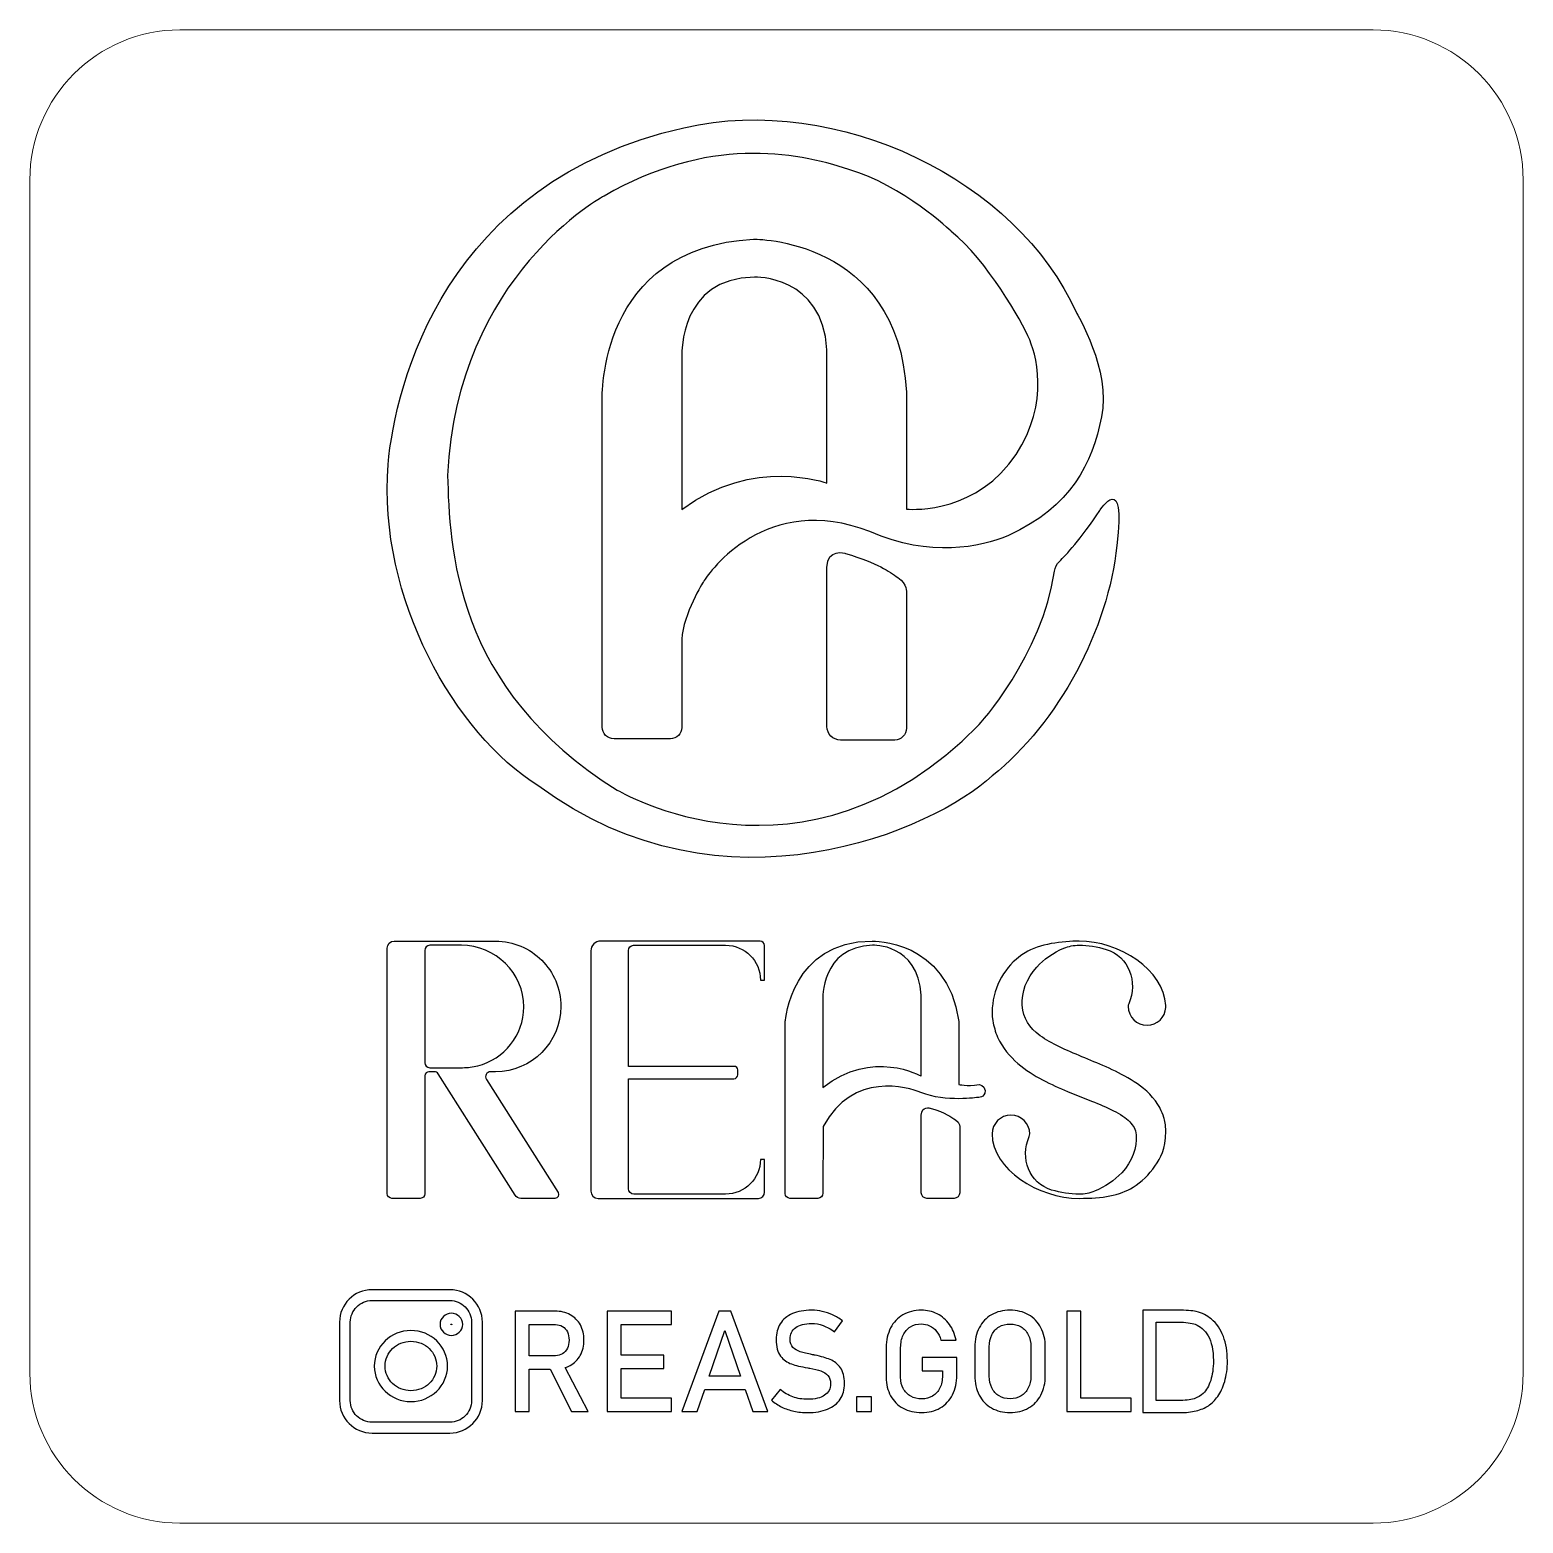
# Model space of a CAD drawing. Header units: millimetres. Extents: x -257 to 309, y -131 to 82.
# Drawn here: x -257.11 to -207.31, y -28.37 to 21.43 of the extents above; entities that cross this region are included whole.
import ezdxf

# ---------------------------------------------------------------- set-up
doc = ezdxf.new("R2010")
doc.units = ezdxf.units.MM
doc.header["$MEASUREMENT"] = 0
doc.layers.add('Layer 1', color=7, linetype='Continuous')

msp = doc.modelspace()

# ---------------------------------------------------------------- linework, layer by layer
at = {"layer": 'Layer 1', "color": 250, "lineweight": 18}
msp.add_open_spline([(-252.1066, 21.4252), (-252.1066, 21.4252), (-212.3166, 21.4252), (-212.3166, 21.4252), (-209.56, 21.4252), (-207.3116, 19.1768), (-207.3116, 16.4202), (-207.3116, 16.4202), (-207.3116, -23.3698), (-207.3116, -23.3698), (-207.3116, -26.1264), (-209.56, -28.3748), (-212.3166, -28.3748), (-212.3166, -28.3748), (-252.1066, -28.3748), (-252.1066, -28.3748), (-254.8632, -28.3748), (-257.1116, -26.1264), (-257.1116, -23.3698), (-257.1116, -23.3698), (-257.1116, 16.4202), (-257.1116, 16.4202), (-257.1116, 19.1768), (-254.8632, 21.4252), (-252.1066, 21.4252)], degree=3, knots=[0, 0, 0, 0, 0.125, 0.125, 0.125, 0.25, 0.25, 0.25, 0.375, 0.375, 0.375, 0.5, 0.5, 0.5, 0.625, 0.625, 0.625, 0.75, 0.75, 0.75, 0.875, 0.875, 0.875, 1, 1, 1, 1], dxfattribs=at)
at = {"layer": 'Layer 1', "color": 250}
for points, knots in [([(-221.4314, 5.4014), (-222.0814, 4.4207), (-222.5549, 3.9109), (-222.7774, 3.6958), (-222.8676, 3.6084), (-222.9265, 3.4942), (-222.9439, 3.3697), (-223.3369, 0.5734), (-225.475, -1.7675), (-225.475, -1.7675), (-231.2952, -7.6859), (-237.5241, -3.9256), (-237.5241, -3.9256), (-243.0009, -0.5414), (-243.1153, 4.2324), (-243.1807, 6.5649), (-242.8794, 13.2616), (-237.96, 15.8837), (-237.96, 15.8837), (-234.4888, 17.8806), (-231.6167, 17.3714), (-229.7993, 16.7719), (-228.0091, 16.2488), (-226.3824, 14.7038), (-226.3824, 14.7038), (-225.1917, 13.7365), (-224.0363, 11.7284), (-223.7666, 11.0826), (-223.4968, 10.4368), (-223.0882, 8.6629), (-224.4614, 6.9463), (-225.8347, 5.2297), (-227.8783, 5.4422), (-227.8783, 5.4422), (-227.8783, 5.4422), (-227.8783, 9.3442), (-227.8783, 9.3442), (-228.1617, 14.4995), (-232.9791, 14.445), (-232.9791, 14.445), (-238.1944, 14.1725), (-238.0254, 9.0955), (-238.0254, 9.0955), (-238.0254, 9.0955), (-238.0254, -1.8249), (-238.0254, -1.8249), (-238.0254, -2.043), (-237.8486, -2.2199), (-237.6303, -2.2199), (-237.6303, -2.2199), (-235.7515, -2.2199), (-235.7515, -2.2199), (-235.5432, -2.2199), (-235.3742, -2.0509), (-235.3742, -1.8425), (-235.3742, -1.8425), (-235.3742, 1.1016), (-235.3742, 1.1016), (-235.3252, 1.9436), (-234.6467, 3.0227), (-234.6467, 3.0227), (-234.4424, 3.3578), (-232.5459, 6.0226), (-229.1044, 4.6984), (-227.0608, 3.7992), (-225.426, 4.1834), (-224.4778, 4.5594), (-222.3524, 5.5403), (-221.6985, 6.9627), (-221.3715, 8.5158), (-221.0445, 10.069), (-222.2108, 11.9927), (-222.2108, 11.9927), (-224.1726, 16.396), (-230.1578, 19.3387), (-235.3006, 18.1616), (-243.2788, 16.3632), (-244.9246, 9.6166), (-245.1644, 6.9355), (-245.5131, 2.4449), (-242.9191, -2.0455), (-240.1726, -3.7785), (-233.9382, -8.3889), (-226.9301, -5.2336), (-225.0173, -3.4515), (-222.8102, -1.7022), (-221.1274, 1.4749), (-220.8647, 4.2324), (-220.5295, 6.7828), (-221.4314, 5.4014), (-221.4314, 5.4014)], [0, 0, 0, 0, 0.0333333, 0.0333333, 0.0333333, 0.0666667, 0.0666667, 0.0666667, 0.1, 0.1, 0.1, 0.1333333, 0.1333333, 0.1333333, 0.1666667, 0.1666667, 0.1666667, 0.2, 0.2, 0.2, 0.2333333, 0.2333333, 0.2333333, 0.2666667, 0.2666667, 0.2666667, 0.3, 0.3, 0.3, 0.3333333, 0.3333333, 0.3333333, 0.3666667, 0.3666667, 0.3666667, 0.4, 0.4, 0.4, 0.4333333, 0.4333333, 0.4333333, 0.4666667, 0.4666667, 0.4666667, 0.5, 0.5, 0.5, 0.5333333, 0.5333333, 0.5333333, 0.5666667, 0.5666667, 0.5666667, 0.6, 0.6, 0.6, 0.6333333, 0.6333333, 0.6333333, 0.6666667, 0.6666667, 0.6666667, 0.7, 0.7, 0.7, 0.7333333, 0.7333333, 0.7333333, 0.7666667, 0.7666667, 0.7666667, 0.8, 0.8, 0.8, 0.8333333, 0.8333333, 0.8333333, 0.8666667, 0.8666667, 0.8666667, 0.9, 0.9, 0.9, 0.9333333, 0.9333333, 0.9333333, 0.9666667, 0.9666667, 0.9666667, 1, 1, 1, 1]), ([(-230.528, 6.3087), (-230.528, 6.3087), (-232.9791, 7.2161), (-235.366, 5.4313), (-235.366, 5.4313), (-235.366, 10.6002), (-235.366, 10.6002), (-235.366, 10.6002), (-235.4559, 13.1425), (-232.9489, 13.1807), (-232.9489, 13.1807), (-230.6685, 13.2351), (-230.528, 10.7598), (-230.528, 10.7598), (-230.528, 6.3087), (-230.528, 6.3087)], [0, 0, 0, 0, 0.2, 0.2, 0.2, 0.4, 0.4, 0.4, 0.6, 0.6, 0.6, 0.8, 0.8, 0.8, 1, 1, 1, 1]), ([(-230.528, 3.4912), (-230.528, 3.4912), (-230.528, -1.8078), (-230.528, -1.8078), (-230.528, -2.0565), (-230.3264, -2.258), (-230.0778, -2.258), (-230.0778, -2.258), (-228.2707, -2.258), (-228.2707, -2.258), (-228.0539, -2.258), (-227.8783, -2.0824), (-227.8783, -1.8657), (-227.8783, -1.8657), (-227.8783, 2.652), (-227.8783, 2.652), (-227.8783, 2.652), (-227.8456, 2.9518), (-228.1617, 3.1588), (-228.4777, 3.366), (-228.7938, 3.6307), (-229.911, 3.9653), (-229.911, 3.9653), (-230.528, 4.1562), (-230.528, 3.4912)], [0, 0, 0, 0, 0.125, 0.125, 0.125, 0.25, 0.25, 0.25, 0.375, 0.375, 0.375, 0.5, 0.5, 0.5, 0.625, 0.625, 0.625, 0.75, 0.75, 0.75, 0.875, 0.875, 0.875, 1, 1, 1, 1]), ([(-241.8865, -13.5789), (-241.9572, -13.4675), (-241.8771, -13.3219), (-241.7451, -13.3219), (-241.7451, -13.3219), (-241.5817, -13.3219), (-241.5817, -13.3219), (-240.3786, -13.3219), (-239.4033, -12.3466), (-239.4033, -11.1424), (-239.4033, -10.5408), (-239.6479, -9.9969), (-240.0412, -9.6019), (-240.4363, -9.2079), (-240.9802, -8.964), (-241.5817, -8.964), (-241.5817, -8.964), (-244.9587, -8.964), (-244.9587, -8.964), (-245.0899, -8.964), (-245.1961, -9.0703), (-245.1961, -9.2014), (-245.1961, -9.2014), (-245.1961, -17.387), (-245.1961, -17.387), (-245.1961, -17.4732), (-245.1263, -17.5431), (-245.04, -17.5431), (-245.04, -17.5431), (-244.0902, -17.5431), (-244.0902, -17.5431), (-244.0073, -17.5431), (-243.94, -17.4758), (-243.94, -17.3928), (-243.94, -17.3928), (-243.94, -13.4594), (-243.94, -13.4594), (-243.94, -13.3834), (-243.8785, -13.3219), (-243.8026, -13.3219), (-243.8026, -13.3219), (-243.6157, -13.3219), (-243.6157, -13.3219), (-243.5666, -13.3219), (-243.521, -13.347), (-243.4946, -13.3885), (-243.4946, -13.3885), (-240.9252, -17.4404), (-240.9252, -17.4404), (-240.8848, -17.5044), (-240.8143, -17.5431), (-240.7387, -17.5431), (-240.7387, -17.5431), (-239.6058, -17.5431), (-239.6058, -17.5431), (-239.505, -17.5431), (-239.4438, -17.4319), (-239.4978, -17.3468), (-239.4978, -17.3468), (-241.8865, -13.5789), (-241.8865, -13.5789)], [0, 0, 0, 0, 0.05, 0.05, 0.05, 0.1, 0.1, 0.1, 0.15, 0.15, 0.15, 0.2, 0.2, 0.2, 0.25, 0.25, 0.25, 0.3, 0.3, 0.3, 0.35, 0.35, 0.35, 0.4, 0.4, 0.4, 0.45, 0.45, 0.45, 0.5, 0.5, 0.5, 0.55, 0.55, 0.55, 0.6, 0.6, 0.6, 0.65, 0.65, 0.65, 0.7, 0.7, 0.7, 0.75, 0.75, 0.75, 0.8, 0.8, 0.8, 0.85, 0.85, 0.85, 0.9, 0.9, 0.9, 0.95, 0.95, 0.95, 1, 1, 1, 1]), ([(-237.1471, -9.2725), (-237.1471, -9.2725), (-237.1471, -13.1408), (-237.1471, -13.1408), (-237.1471, -13.1408), (-233.6234, -13.1408), (-233.6234, -13.1408), (-233.5567, -13.1408), (-233.5026, -13.1948), (-233.5026, -13.2614), (-233.5026, -13.2614), (-233.5026, -13.4231), (-233.5026, -13.4231), (-233.5026, -13.4949), (-233.5609, -13.5532), (-233.6326, -13.5532), (-233.6326, -13.5532), (-237.1471, -13.5532), (-237.1471, -13.5532), (-237.1471, -13.5532), (-237.1471, -17.2246), (-237.1471, -17.2246), (-237.1471, -17.3234), (-237.067, -17.4036), (-236.9681, -17.4036), (-236.9681, -17.4036), (-233.9081, -17.4036), (-233.9081, -17.4036), (-233.5874, -17.4036), (-233.2973, -17.2738), (-233.0874, -17.0633), (-232.8768, -16.854), (-232.7471, -16.5638), (-232.7471, -16.2426), (-232.7471, -16.2426), (-232.6075, -16.2426), (-232.6075, -16.2426), (-232.6075, -16.2426), (-232.6075, -17.337), (-232.6075, -17.337), (-232.6075, -17.4509), (-232.6998, -17.5432), (-232.8137, -17.5432), (-232.8137, -17.5432), (-238.164, -17.5432), (-238.164, -17.5432), (-238.2962, -17.5432), (-238.4033, -17.4361), (-238.4033, -17.3039), (-238.4033, -17.3039), (-238.4033, -9.2913), (-238.4033, -9.2913), (-238.4033, -9.1106), (-238.2567, -8.964), (-238.0759, -8.964), (-238.0759, -8.964), (-232.7587, -8.964), (-232.7587, -8.964), (-232.6752, -8.964), (-232.6075, -9.0316), (-232.6075, -9.1151), (-232.6075, -9.1151), (-232.6075, -10.2646), (-232.6075, -10.2646), (-232.6075, -10.2646), (-232.7471, -10.2646), (-232.7471, -10.2646), (-232.7471, -9.6226), (-233.2661, -9.1036), (-233.9069, -9.1036), (-233.9069, -9.1036), (-236.9781, -9.1036), (-236.9781, -9.1036), (-237.0715, -9.1036), (-237.1471, -9.1792), (-237.1471, -9.2725)], [0, 0, 0, 0, 0.04, 0.04, 0.04, 0.08, 0.08, 0.08, 0.12, 0.12, 0.12, 0.16, 0.16, 0.16, 0.2, 0.2, 0.2, 0.24, 0.24, 0.24, 0.28, 0.28, 0.28, 0.32, 0.32, 0.32, 0.36, 0.36, 0.36, 0.4, 0.4, 0.4, 0.44, 0.44, 0.44, 0.48, 0.48, 0.48, 0.52, 0.52, 0.52, 0.56, 0.56, 0.56, 0.6, 0.6, 0.6, 0.64, 0.64, 0.64, 0.68, 0.68, 0.68, 0.72, 0.72, 0.72, 0.76, 0.76, 0.76, 0.8, 0.8, 0.8, 0.84, 0.84, 0.84, 0.88, 0.88, 0.88, 0.92, 0.92, 0.92, 0.96, 0.96, 0.96, 1, 1, 1, 1]), ([(-225.4479, -13.7505), (-225.8864, -13.8118), (-226.1339, -13.7423), (-226.1339, -13.7423), (-226.1339, -13.7423), (-226.1339, -11.6407), (-226.1339, -11.6407), (-226.5228, -8.8933), (-229.0231, -8.964), (-229.0231, -8.964), (-231.7208, -8.964), (-231.9186, -11.6319), (-231.9186, -11.6319), (-231.9186, -11.6319), (-231.9186, -17.3869), (-231.9186, -17.3869), (-231.9186, -17.4733), (-231.8486, -17.5433), (-231.7622, -17.5433), (-231.7622, -17.5433), (-230.8316, -17.5433), (-230.8316, -17.5433), (-230.7382, -17.5433), (-230.6626, -17.4678), (-230.6624, -17.3745), (-230.6624, -17.3745), (-230.6577, -15.1483), (-230.6577, -15.1483), (-229.6523, -13.2927), (-227.8239, -13.8377), (-227.3934, -14.0148), (-226.5582, -14.3472), (-225.4997, -14.1755), (-225.4997, -14.1755), (-225.4997, -14.1755), (-225.2524, -14.2041), (-225.2545, -13.9467), (-225.2831, -13.7505), (-225.4479, -13.7505), (-225.4479, -13.7505)], [0, 0, 0, 0, 0.0769231, 0.0769231, 0.0769231, 0.1538462, 0.1538462, 0.1538462, 0.2307692, 0.2307692, 0.2307692, 0.3076923, 0.3076923, 0.3076923, 0.3846154, 0.3846154, 0.3846154, 0.4615385, 0.4615385, 0.4615385, 0.5384615, 0.5384615, 0.5384615, 0.6153846, 0.6153846, 0.6153846, 0.6923077, 0.6923077, 0.6923077, 0.7692308, 0.7692308, 0.7692308, 0.8461538, 0.8461538, 0.8461538, 0.9230769, 0.9230769, 0.9230769, 1, 1, 1, 1]), ([(-220.4652, -11.0604), (-220.1508, -10.3237), (-220.4521, -9.4777), (-221.2179, -9.2426), (-221.5151, -9.1514), (-221.8228, -9.1012), (-222.1201, -9.1012), (-222.1201, -9.1012), (-222.1232, -9.1012), (-222.1232, -9.1012), (-222.2954, -9.1012), (-222.4674, -9.1324), (-222.6259, -9.1995), (-222.9863, -9.3523), (-223.2972, -9.5654), (-223.5328, -9.8292), (-223.875, -10.2066), (-224.0456, -10.6728), (-224.0148, -11.1044), (-223.9851, -11.5477), (-223.7891, -11.8445), (-223.4146, -12.1191), (-223.2293, -12.2537), (-223.0112, -12.3789), (-222.7737, -12.4903), (-222.5384, -12.6064), (-222.2858, -12.7135), (-222.0245, -12.8198), (-221.5043, -13.0413), (-220.9481, -13.2475), (-220.3859, -13.588), (-220.1087, -13.7621), (-219.8156, -13.968), (-219.5761, -14.2921), (-219.5761, -14.2921), (-219.4893, -14.4148), (-219.4893, -14.4148), (-219.4624, -14.4583), (-219.4381, -14.5057), (-219.4136, -14.5512), (-219.3614, -14.6402), (-219.3276, -14.7436), (-219.2942, -14.8437), (-219.265, -14.945), (-219.2278, -15.0957), (-219.2278, -15.3078), (-219.2278, -15.9312), (-219.3959, -16.1729), (-219.5892, -16.4655), (-219.7813, -16.7601), (-220.0363, -16.9963), (-220.316, -17.1699), (-220.7746, -17.4515), (-221.3275, -17.5433), (-222.12, -17.5433), (-223.4774, -17.5433), (-225.0194, -16.5822), (-225.0209, -15.3971), (-225.0209, -15.3969), (-225.021, -15.3967), (-225.021, -15.3964), (-225.021, -15.3964), (-225.021, -15.3962), (-225.021, -15.3962), (-225.021, -15.3962), (-225.021, -15.3955), (-225.021, -15.3955), (-225.021, -15.3955), (-225.0209, -15.3955), (-225.0209, -15.3955), (-225.0203, -15.0493), (-224.7396, -14.7686), (-224.3931, -14.7686), (-224.0464, -14.7686), (-223.7651, -15.0498), (-223.7651, -15.3965), (-223.7651, -15.4255), (-223.7715, -15.4536), (-223.7831, -15.4806), (-224.0947, -16.2052), (-223.7914, -17.0378), (-223.036, -17.2654), (-222.7343, -17.3562), (-222.4217, -17.4063), (-222.12, -17.4063), (-222.12, -17.4063), (-222.1169, -17.4063), (-222.1169, -17.4063), (-221.942, -17.4058), (-221.7671, -17.3747), (-221.6057, -17.307), (-221.247, -17.1568), (-220.9355, -16.9483), (-220.6984, -16.6892), (-220.3514, -16.3159), (-220.1804, -15.852), (-220.2215, -15.4292), (-220.2365, -15.2339), (-220.3104, -15.122), (-220.433, -14.9885), (-220.558, -14.8602), (-220.7509, -14.7318), (-220.9743, -14.6203), (-221.1977, -14.5083), (-221.4443, -14.4), (-221.7034, -14.2993), (-221.7034, -14.2993), (-222.5052, -13.9796), (-222.5052, -13.9796), (-223.0493, -13.7469), (-223.6271, -13.4979), (-224.1634, -13.0455), (-224.4255, -12.8175), (-224.6804, -12.5269), (-224.8358, -12.1681), (-224.8751, -12.0789), (-224.912, -11.9896), (-224.9351, -11.8947), (-224.9351, -11.8947), (-224.9733, -11.7547), (-224.9733, -11.7547), (-224.9829, -11.7078), (-225.0209, -11.5634), (-225.0209, -11.3321), (-225.0209, -11.2392), (-225.0148, -11.1473), (-225.0011, -11.0574), (-224.9618, -10.6961), (-224.8337, -10.3493), (-224.6422, -10.0581), (-224.4519, -9.7652), (-224.2004, -9.5271), (-223.9224, -9.3507), (-223.4666, -9.0632), (-222.6509, -8.9639), (-222.12, -8.9639), (-220.7843, -8.9639), (-219.2794, -9.9217), (-219.2302, -11.1131), (-219.2296, -11.1237), (-219.227, -11.1339), (-219.227, -11.1447), (-219.227, -11.1496), (-219.2282, -11.1539), (-219.2284, -11.1586), (-219.2284, -11.1635), (-219.2278, -11.1682), (-219.2278, -11.1731), (-219.2278, -11.1731), (-219.2299, -11.1731), (-219.2299, -11.1731), (-219.245, -11.5065), (-219.5179, -11.7726), (-219.8549, -11.7726), (-220.2017, -11.7726), (-220.4829, -11.4916), (-220.4829, -11.1448), (-220.4829, -11.1159), (-220.4766, -11.0878), (-220.4652, -11.0604)], [0, 0, 0, 0, 0.0188679, 0.0188679, 0.0188679, 0.0377358, 0.0377358, 0.0377358, 0.0566038, 0.0566038, 0.0566038, 0.0754717, 0.0754717, 0.0754717, 0.0943396, 0.0943396, 0.0943396, 0.1132075, 0.1132075, 0.1132075, 0.1320755, 0.1320755, 0.1320755, 0.1509434, 0.1509434, 0.1509434, 0.1698113, 0.1698113, 0.1698113, 0.1886792, 0.1886792, 0.1886792, 0.2075472, 0.2075472, 0.2075472, 0.2264151, 0.2264151, 0.2264151, 0.245283, 0.245283, 0.245283, 0.2641509, 0.2641509, 0.2641509, 0.2830189, 0.2830189, 0.2830189, 0.3018868, 0.3018868, 0.3018868, 0.3207547, 0.3207547, 0.3207547, 0.3396226, 0.3396226, 0.3396226, 0.3584906, 0.3584906, 0.3584906, 0.3773585, 0.3773585, 0.3773585, 0.3962264, 0.3962264, 0.3962264, 0.4150943, 0.4150943, 0.4150943, 0.4339623, 0.4339623, 0.4339623, 0.4528302, 0.4528302, 0.4528302, 0.4716981, 0.4716981, 0.4716981, 0.490566, 0.490566, 0.490566, 0.509434, 0.509434, 0.509434, 0.5283019, 0.5283019, 0.5283019, 0.5471698, 0.5471698, 0.5471698, 0.5660377, 0.5660377, 0.5660377, 0.5849057, 0.5849057, 0.5849057, 0.6037736, 0.6037736, 0.6037736, 0.6226415, 0.6226415, 0.6226415, 0.6415094, 0.6415094, 0.6415094, 0.6603774, 0.6603774, 0.6603774, 0.6792453, 0.6792453, 0.6792453, 0.6981132, 0.6981132, 0.6981132, 0.7169811, 0.7169811, 0.7169811, 0.7358491, 0.7358491, 0.7358491, 0.754717, 0.754717, 0.754717, 0.7735849, 0.7735849, 0.7735849, 0.7924528, 0.7924528, 0.7924528, 0.8113208, 0.8113208, 0.8113208, 0.8301887, 0.8301887, 0.8301887, 0.8490566, 0.8490566, 0.8490566, 0.8679245, 0.8679245, 0.8679245, 0.8867925, 0.8867925, 0.8867925, 0.9056604, 0.9056604, 0.9056604, 0.9245283, 0.9245283, 0.9245283, 0.9433962, 0.9433962, 0.9433962, 0.9622642, 0.9622642, 0.9622642, 0.9811321, 0.9811321, 0.9811321, 1, 1, 1, 1]), ([(-242.6787, -13.1852), (-242.6787, -13.1852), (-243.7734, -13.1852), (-243.7734, -13.1852), (-243.8655, -13.1852), (-243.94, -13.1106), (-243.94, -13.0187), (-243.94, -13.0187), (-243.94, -9.2726), (-243.94, -9.2726), (-243.94, -9.1792), (-243.8643, -9.1036), (-243.771, -9.1036), (-243.771, -9.1036), (-242.7218, -9.1036), (-242.7218, -9.1036), (-241.59, -9.1036), (-240.6284, -10.0294), (-240.6371, -11.1612), (-240.6443, -12.107), (-241.2966, -12.9004), (-242.1746, -13.1223), (-242.3366, -13.1627), (-242.5056, -13.1852), (-242.6787, -13.1852)], [0, 0, 0, 0, 0.125, 0.125, 0.125, 0.25, 0.25, 0.25, 0.375, 0.375, 0.375, 0.5, 0.5, 0.5, 0.625, 0.625, 0.625, 0.75, 0.75, 0.75, 0.875, 0.875, 0.875, 1, 1, 1, 1]), ([(-227.382, -13.4677), (-227.382, -13.4677), (-229.0242, -12.5271), (-230.6659, -13.8513), (-230.6659, -13.8513), (-230.6659, -10.9222), (-230.6659, -10.9222), (-230.6659, -10.9222), (-230.7439, -9.1489), (-229.0047, -9.1036), (-229.0047, -9.1036), (-227.5095, -9.0274), (-227.382, -10.7718), (-227.382, -10.7718), (-227.382, -13.4677), (-227.382, -13.4677)], [0, 0, 0, 0, 0.2, 0.2, 0.2, 0.4, 0.4, 0.4, 0.6, 0.6, 0.6, 0.8, 0.8, 0.8, 1, 1, 1, 1]), ([(-227.382, -14.7664), (-227.382, -14.7664), (-227.382, -17.3583), (-227.382, -17.3583), (-227.382, -17.4605), (-227.2991, -17.5433), (-227.1969, -17.5433), (-227.1969, -17.5433), (-226.2873, -17.5433), (-226.2873, -17.5433), (-226.1851, -17.5433), (-226.1022, -17.4605), (-226.1022, -17.3583), (-226.1022, -17.3583), (-226.1022, -15.1718), (-226.1022, -15.1718), (-226.1022, -15.1718), (-226.0864, -15.027), (-226.239, -14.927), (-226.3917, -14.827), (-226.5444, -14.6991), (-227.084, -14.5374), (-227.084, -14.5374), (-227.382, -14.4453), (-227.382, -14.7664)], [0, 0, 0, 0, 0.125, 0.125, 0.125, 0.25, 0.25, 0.25, 0.375, 0.375, 0.375, 0.5, 0.5, 0.5, 0.625, 0.625, 0.625, 0.75, 0.75, 0.75, 0.875, 0.875, 0.875, 1, 1, 1, 1]), ([(-243.1062, -25.3718), (-243.1062, -25.3718), (-245.7, -25.3718), (-245.7, -25.3718), (-245.9995, -25.3718), (-246.2709, -25.2502), (-246.4671, -25.0541), (-246.6631, -24.8572), (-246.7847, -24.586), (-246.7847, -24.2874), (-246.7847, -24.2874), (-246.7847, -21.6734), (-246.7847, -21.6734), (-246.7847, -21.3741), (-246.6631, -21.1028), (-246.4671, -20.9067), (-246.2701, -20.7107), (-245.9989, -20.5892), (-245.7, -20.5892), (-245.7, -20.5892), (-243.1062, -20.5892), (-243.1062, -20.5892), (-242.8074, -20.5892), (-242.5362, -20.7107), (-242.3401, -20.9067), (-242.1432, -21.1028), (-242.0218, -21.3741), (-242.0218, -21.6734), (-242.0218, -21.6734), (-242.0218, -24.2874), (-242.0218, -24.2874), (-242.0218, -24.5864), (-242.1434, -24.8574), (-242.3394, -25.0535), (-242.5362, -25.2502), (-242.8074, -25.3718), (-243.1062, -25.3718)], [0, 0, 0, 0, 0.0833333, 0.0833333, 0.0833333, 0.1666667, 0.1666667, 0.1666667, 0.25, 0.25, 0.25, 0.3333333, 0.3333333, 0.3333333, 0.4166667, 0.4166667, 0.4166667, 0.5, 0.5, 0.5, 0.5833333, 0.5833333, 0.5833333, 0.6666667, 0.6666667, 0.6666667, 0.75, 0.75, 0.75, 0.8333333, 0.8333333, 0.8333333, 0.9166667, 0.9166667, 0.9166667, 1, 1, 1, 1]), ([(-245.7, -25.0114), (-245.7, -25.0114), (-243.1062, -25.0114), (-243.1062, -25.0114), (-242.906, -25.0114), (-242.7247, -24.9305), (-242.5937, -24.7999), (-242.4631, -24.669), (-242.3822, -24.4878), (-242.3822, -24.2874), (-242.3822, -24.2874), (-242.3822, -21.6734), (-242.3822, -21.6734), (-242.3822, -21.4735), (-242.4633, -21.2922), (-242.5941, -21.1615), (-242.7247, -21.0305), (-242.906, -20.9496), (-243.1062, -20.9496), (-243.1062, -20.9496), (-245.7, -20.9496), (-245.7, -20.9496), (-245.9004, -20.9496), (-246.0817, -21.0305), (-246.2127, -21.1611), (-246.3432, -21.2924), (-246.4243, -21.4735), (-246.4243, -21.6734), (-246.4243, -21.6734), (-246.4243, -24.2874), (-246.4243, -24.2874), (-246.4243, -24.4878), (-246.3434, -24.669), (-246.2131, -24.7993), (-246.0814, -24.9303), (-245.9, -25.0114), (-245.7, -25.0114)], [0, 0, 0, 0, 0.0833333, 0.0833333, 0.0833333, 0.1666667, 0.1666667, 0.1666667, 0.25, 0.25, 0.25, 0.3333333, 0.3333333, 0.3333333, 0.4166667, 0.4166667, 0.4166667, 0.5, 0.5, 0.5, 0.5833333, 0.5833333, 0.5833333, 0.6666667, 0.6666667, 0.6666667, 0.75, 0.75, 0.75, 0.8333333, 0.8333333, 0.8333333, 0.9166667, 0.9166667, 0.9166667, 1, 1, 1, 1]), ([(-242.6755, -21.7459), (-242.6755, -21.8491), (-242.719, -21.9431), (-242.7893, -22.0108), (-242.8578, -22.0767), (-242.9515, -22.1175), (-243.0537, -22.1175), (-243.1566, -22.1175), (-243.2505, -22.0765), (-243.3188, -22.0108), (-243.3891, -21.9431), (-243.4327, -21.8493), (-243.4327, -21.7459), (-243.4327, -21.6425), (-243.3892, -21.549), (-243.3197, -21.4817), (-243.2506, -21.4153), (-243.1564, -21.3743), (-243.0537, -21.3743), (-242.9511, -21.3743), (-242.8575, -21.4151), (-242.7891, -21.481), (-242.7186, -21.5492), (-242.6755, -21.6429), (-242.6755, -21.7459)], [0, 0, 0, 0, 0.125, 0.125, 0.125, 0.25, 0.25, 0.25, 0.375, 0.375, 0.375, 0.5, 0.5, 0.5, 0.625, 0.625, 0.625, 0.75, 0.75, 0.75, 0.875, 0.875, 0.875, 1, 1, 1, 1]), ([(-240.7256, -21.3054), (-240.7256, -21.3054), (-240.461, -21.3054), (-240.461, -21.3054), (-240.461, -21.3054), (-239.6027, -21.3054), (-239.6027, -21.3054), (-239.4094, -21.3054), (-239.2399, -21.3455), (-239.093, -21.4256), (-238.9469, -21.5049), (-238.8331, -21.618), (-238.7529, -21.7649), (-238.6721, -21.9109), (-238.632, -22.0805), (-238.632, -22.2721), (-238.632, -22.4638), (-238.6728, -22.6326), (-238.7537, -22.7794), (-238.8354, -22.9255), (-238.9492, -23.0386), (-239.0953, -23.1187), (-239.1484, -23.1474), (-239.2043, -23.1708), (-239.2631, -23.1892), (-239.2631, -23.1892), (-238.4914, -24.6532), (-238.4914, -24.6532), (-238.4914, -24.6532), (-239.0482, -24.6532), (-239.0482, -24.6532), (-239.0482, -24.6532), (-239.7623, -23.2381), (-239.7623, -23.2381), (-239.7623, -23.2381), (-240.461, -23.2381), (-240.461, -23.2381), (-240.461, -23.2381), (-240.461, -24.6532), (-240.461, -24.6532), (-240.461, -24.6532), (-240.9306, -24.6532), (-240.9306, -24.6532), (-240.9306, -24.6532), (-240.9306, -21.3054), (-240.9306, -21.3054), (-240.9306, -21.3054), (-240.7256, -21.3054), (-240.7256, -21.3054)], [0, 0, 0, 0, 0.0625, 0.0625, 0.0625, 0.125, 0.125, 0.125, 0.1875, 0.1875, 0.1875, 0.25, 0.25, 0.25, 0.3125, 0.3125, 0.3125, 0.375, 0.375, 0.375, 0.4375, 0.4375, 0.4375, 0.5, 0.5, 0.5, 0.5625, 0.5625, 0.5625, 0.625, 0.625, 0.625, 0.6875, 0.6875, 0.6875, 0.75, 0.75, 0.75, 0.8125, 0.8125, 0.8125, 0.875, 0.875, 0.875, 0.9375, 0.9375, 0.9375, 1, 1, 1, 1]), ([(-237.8593, -21.3078), (-237.8593, -21.3078), (-237.6316, -21.3078), (-237.6316, -21.3078), (-237.6316, -21.3078), (-237.3896, -21.3078), (-237.3896, -21.3078), (-237.3896, -21.3078), (-235.7099, -21.3078), (-235.7099, -21.3078), (-235.7099, -21.3078), (-235.7099, -21.7546), (-235.7099, -21.7546), (-235.7099, -21.7546), (-237.3896, -21.7546), (-237.3896, -21.7546), (-237.3896, -21.7546), (-237.3896, -22.7693), (-237.3896, -22.7693), (-237.3896, -22.7693), (-235.9636, -22.7693), (-235.9636, -22.7693), (-235.9636, -22.7693), (-235.9636, -23.2153), (-235.9636, -23.2153), (-235.9636, -23.2153), (-237.3896, -23.2153), (-237.3896, -23.2153), (-237.3896, -23.2153), (-237.3896, -24.2071), (-237.3896, -24.2071), (-237.3896, -24.2071), (-235.7099, -24.2071), (-235.7099, -24.2071), (-235.7099, -24.2071), (-235.7099, -24.6532), (-235.7099, -24.6532), (-235.7099, -24.6532), (-237.3896, -24.6532), (-237.3896, -24.6532), (-237.3896, -24.6532), (-237.6316, -24.6532), (-237.6316, -24.6532), (-237.6316, -24.6532), (-237.8593, -24.6532), (-237.8593, -24.6532), (-237.8593, -24.6532), (-237.8593, -21.3078), (-237.8593, -21.3078)], [0, 0, 0, 0, 0.0625, 0.0625, 0.0625, 0.125, 0.125, 0.125, 0.1875, 0.1875, 0.1875, 0.25, 0.25, 0.25, 0.3125, 0.3125, 0.3125, 0.375, 0.375, 0.375, 0.4375, 0.4375, 0.4375, 0.5, 0.5, 0.5, 0.5625, 0.5625, 0.5625, 0.625, 0.625, 0.625, 0.6875, 0.6875, 0.6875, 0.75, 0.75, 0.75, 0.8125, 0.8125, 0.8125, 0.875, 0.875, 0.875, 0.9375, 0.9375, 0.9375, 1, 1, 1, 1]), ([(-234.1314, -21.3078), (-234.1314, -21.3078), (-233.7317, -21.3078), (-233.7317, -21.3078), (-233.7317, -21.3078), (-232.498, -24.6532), (-232.498, -24.6532), (-232.498, -24.6532), (-233.0045, -24.6532), (-233.0045, -24.6532), (-233.0045, -24.6532), (-233.2568, -23.919), (-233.2568, -23.919), (-233.2568, -23.919), (-234.6065, -23.919), (-234.6065, -23.919), (-234.6065, -23.919), (-234.8586, -24.6532), (-234.8586, -24.6532), (-234.8586, -24.6532), (-235.3651, -24.6532), (-235.3651, -24.6532), (-235.3651, -24.6532), (-234.1314, -21.3078), (-234.1314, -21.3078)], [0, 0, 0, 0, 0.125, 0.125, 0.125, 0.25, 0.25, 0.25, 0.375, 0.375, 0.375, 0.5, 0.5, 0.5, 0.625, 0.625, 0.625, 0.75, 0.75, 0.75, 0.875, 0.875, 0.875, 1, 1, 1, 1]), ([(-231.1708, -24.6877), (-231.3318, -24.6877), (-231.485, -24.672), (-231.6287, -24.6414), (-231.7732, -24.6108), (-231.9075, -24.5652), (-232.0331, -24.504), (-232.158, -24.4419), (-232.275, -24.3657), (-232.3833, -24.2739), (-232.3833, -24.2739), (-232.3833, -24.2739), (-232.3833, -24.2739), (-232.3833, -24.2739), (-232.0912, -23.915), (-232.0912, -23.915), (-232.0912, -23.915), (-232.0912, -23.915), (-232.0912, -23.915), (-231.964, -24.0249), (-231.8234, -24.1082), (-231.6703, -24.1631), (-231.5172, -24.2181), (-231.3507, -24.2456), (-231.1708, -24.2456), (-230.929, -24.2456), (-230.7413, -24.2009), (-230.6078, -24.1113), (-230.4743, -24.0218), (-230.4075, -23.8945), (-230.4075, -23.7304), (-230.4075, -23.7304), (-230.4075, -23.7281), (-230.4075, -23.7281), (-230.4075, -23.6118), (-230.4374, -23.5192), (-230.4979, -23.4508), (-230.5591, -23.3826), (-230.6369, -23.3323), (-230.7327, -23.2993), (-230.8284, -23.2663), (-230.9525, -23.2357), (-231.1041, -23.2082), (-231.1088, -23.2066), (-231.1143, -23.2059), (-231.119, -23.2059), (-231.1245, -23.2059), (-231.13, -23.205), (-231.1347, -23.2035), (-231.1347, -23.2035), (-231.1685, -23.1972), (-231.1685, -23.1972), (-231.3931, -23.1587), (-231.5753, -23.1155), (-231.7151, -23.0668), (-231.8557, -23.0182), (-231.9758, -22.9302), (-232.0755, -22.8022), (-232.1752, -22.6742), (-232.2248, -22.492), (-232.2248, -22.2556), (-232.2248, -22.2556), (-232.2248, -22.2533), (-232.2248, -22.2533), (-232.2248, -22.0467), (-232.1784, -21.87), (-232.0857, -21.7232), (-231.9931, -21.5771), (-231.8572, -21.4648), (-231.6797, -21.3886), (-231.5015, -21.3117), (-231.2879, -21.2732), (-231.0374, -21.2732), (-230.918, -21.2732), (-230.8002, -21.2866), (-230.6847, -21.3125), (-230.5685, -21.3384), (-230.4546, -21.3776), (-230.3416, -21.4287), (-230.2293, -21.4797), (-230.1185, -21.5449), (-230.0094, -21.6234), (-230.0094, -21.6234), (-230.0094, -21.6234), (-230.0094, -21.6234), (-230.0094, -21.6234), (-230.2764, -21.9957), (-230.2764, -21.9957), (-230.2764, -21.9957), (-230.2764, -21.9957), (-230.2764, -21.9957), (-230.4036, -21.9022), (-230.53, -21.8324), (-230.6573, -21.7853), (-230.7837, -21.7389), (-230.9101, -21.7153), (-231.0374, -21.7153), (-231.2659, -21.7153), (-231.4442, -21.7609), (-231.5706, -21.852), (-231.697, -21.9431), (-231.7598, -22.0726), (-231.7598, -22.2399), (-231.7598, -22.2399), (-231.7598, -22.2423), (-231.7598, -22.2423), (-231.7598, -22.3569), (-231.7276, -22.4473), (-231.6624, -22.5132), (-231.5973, -22.5791), (-231.5156, -22.6278), (-231.4182, -22.6593), (-231.3208, -22.6907), (-231.1858, -22.7237), (-231.0122, -22.7574), (-231.006, -22.759), (-231.0004, -22.7598), (-230.995, -22.7605), (-230.9894, -22.7614), (-230.984, -22.763), (-230.9777, -22.7645), (-230.9706, -22.7661), (-230.962, -22.7677), (-230.9525, -22.7692), (-230.9431, -22.7708), (-230.9353, -22.7715), (-230.9274, -22.7731), (-230.7248, -22.8148), (-230.5559, -22.8642), (-230.4201, -22.9208), (-230.2842, -22.9773), (-230.1704, -23.0692), (-230.0793, -23.1956), (-229.9882, -23.322), (-229.9426, -23.4948), (-229.9426, -23.7147), (-229.9426, -23.7147), (-229.9426, -23.7194), (-229.9426, -23.7194), (-229.9426, -23.9228), (-229.9906, -24.0972), (-230.0871, -24.2424), (-230.1845, -24.3877), (-230.3243, -24.4977), (-230.5073, -24.5738), (-230.691, -24.65), (-230.9117, -24.6877), (-231.1708, -24.6877)], [0, 0, 0, 0, 0.0204082, 0.0204082, 0.0204082, 0.0408163, 0.0408163, 0.0408163, 0.0612245, 0.0612245, 0.0612245, 0.0816327, 0.0816327, 0.0816327, 0.1020408, 0.1020408, 0.1020408, 0.122449, 0.122449, 0.122449, 0.1428571, 0.1428571, 0.1428571, 0.1632653, 0.1632653, 0.1632653, 0.1836735, 0.1836735, 0.1836735, 0.2040816, 0.2040816, 0.2040816, 0.2244898, 0.2244898, 0.2244898, 0.244898, 0.244898, 0.244898, 0.2653061, 0.2653061, 0.2653061, 0.2857143, 0.2857143, 0.2857143, 0.3061224, 0.3061224, 0.3061224, 0.3265306, 0.3265306, 0.3265306, 0.3469388, 0.3469388, 0.3469388, 0.3673469, 0.3673469, 0.3673469, 0.3877551, 0.3877551, 0.3877551, 0.4081633, 0.4081633, 0.4081633, 0.4285714, 0.4285714, 0.4285714, 0.4489796, 0.4489796, 0.4489796, 0.4693878, 0.4693878, 0.4693878, 0.4897959, 0.4897959, 0.4897959, 0.5102041, 0.5102041, 0.5102041, 0.5306122, 0.5306122, 0.5306122, 0.5510204, 0.5510204, 0.5510204, 0.5714286, 0.5714286, 0.5714286, 0.5918367, 0.5918367, 0.5918367, 0.6122449, 0.6122449, 0.6122449, 0.6326531, 0.6326531, 0.6326531, 0.6530612, 0.6530612, 0.6530612, 0.6734694, 0.6734694, 0.6734694, 0.6938776, 0.6938776, 0.6938776, 0.7142857, 0.7142857, 0.7142857, 0.7346939, 0.7346939, 0.7346939, 0.755102, 0.755102, 0.755102, 0.7755102, 0.7755102, 0.7755102, 0.7959184, 0.7959184, 0.7959184, 0.8163265, 0.8163265, 0.8163265, 0.8367347, 0.8367347, 0.8367347, 0.8571429, 0.8571429, 0.8571429, 0.877551, 0.877551, 0.877551, 0.8979592, 0.8979592, 0.8979592, 0.9183673, 0.9183673, 0.9183673, 0.9387755, 0.9387755, 0.9387755, 0.9591837, 0.9591837, 0.9591837, 0.9795918, 0.9795918, 0.9795918, 1, 1, 1, 1]), ([(-226.1967, -22.8517), (-226.1967, -22.8517), (-226.1967, -23.436), (-226.1967, -23.436), (-226.1967, -23.6849), (-226.2446, -23.9032), (-226.3412, -24.0932), (-226.4378, -24.2825), (-226.5745, -24.4285), (-226.7519, -24.5322), (-226.9294, -24.6359), (-227.1344, -24.6877), (-227.3676, -24.6877), (-227.604, -24.6877), (-227.8113, -24.639), (-227.9896, -24.5417), (-228.1686, -24.4443), (-228.3068, -24.3068), (-228.405, -24.1286), (-228.5032, -23.9503), (-228.5526, -23.7445), (-228.5526, -23.5097), (-228.5526, -23.5097), (-228.5526, -22.5226), (-228.5526, -22.5226), (-228.5526, -22.2745), (-228.5039, -22.0554), (-228.4073, -21.8669), (-228.3108, -21.6784), (-228.1741, -21.5323), (-227.9966, -21.4287), (-227.8192, -21.3251), (-227.6142, -21.2732), (-227.3809, -21.2732), (-227.1893, -21.2732), (-227.0126, -21.3148), (-226.8509, -21.3965), (-226.6891, -21.479), (-226.5541, -21.5944), (-226.4449, -21.7451), (-226.3357, -21.8952), (-226.2627, -22.0695), (-226.2242, -22.2674), (-226.2242, -22.2674), (-226.2242, -22.2674), (-226.2242, -22.2674), (-226.2242, -22.2674), (-226.7323, -22.2674), (-226.7323, -22.2674), (-226.7323, -22.2674), (-226.7323, -22.2674), (-226.7323, -22.2674), (-226.7598, -22.1551), (-226.8069, -22.0593), (-226.8729, -21.9784), (-226.9389, -21.8983), (-227.0158, -21.8371), (-227.1053, -21.7947), (-227.1941, -21.7523), (-227.286, -21.731), (-227.3809, -21.731), (-227.5192, -21.731), (-227.6401, -21.764), (-227.7446, -21.83), (-227.849, -21.896), (-227.9299, -21.9886), (-227.9864, -22.1072), (-228.043, -22.2266), (-228.0713, -22.3648), (-228.0713, -22.5226), (-228.0713, -22.5226), (-228.0713, -23.5097), (-228.0713, -23.5097), (-228.0713, -23.6542), (-228.0422, -23.7799), (-227.9841, -23.8883), (-227.926, -23.9966), (-227.8435, -24.0807), (-227.7367, -24.1403), (-227.6299, -24.2), (-227.5066, -24.2299), (-227.3676, -24.2299), (-227.2294, -24.2299), (-227.1084, -24.1984), (-227.004, -24.1364), (-226.8996, -24.0744), (-226.8195, -23.9841), (-226.7622, -23.8663), (-226.7056, -23.7485), (-226.6773, -23.6079), (-226.6773, -23.4454), (-226.6773, -23.4454), (-226.6773, -23.3001), (-226.6773, -23.3001), (-226.6773, -23.3001), (-227.3558, -23.3001), (-227.3558, -23.3001), (-227.3558, -23.3001), (-227.3558, -22.8517), (-227.3558, -22.8517), (-227.3558, -22.8517), (-226.1967, -22.8517), (-226.1967, -22.8517)], [0, 0, 0, 0, 0.0294118, 0.0294118, 0.0294118, 0.0588235, 0.0588235, 0.0588235, 0.0882353, 0.0882353, 0.0882353, 0.1176471, 0.1176471, 0.1176471, 0.1470588, 0.1470588, 0.1470588, 0.1764706, 0.1764706, 0.1764706, 0.2058824, 0.2058824, 0.2058824, 0.2352941, 0.2352941, 0.2352941, 0.2647059, 0.2647059, 0.2647059, 0.2941176, 0.2941176, 0.2941176, 0.3235294, 0.3235294, 0.3235294, 0.3529412, 0.3529412, 0.3529412, 0.3823529, 0.3823529, 0.3823529, 0.4117647, 0.4117647, 0.4117647, 0.4411765, 0.4411765, 0.4411765, 0.4705882, 0.4705882, 0.4705882, 0.5, 0.5, 0.5, 0.5294118, 0.5294118, 0.5294118, 0.5588235, 0.5588235, 0.5588235, 0.5882353, 0.5882353, 0.5882353, 0.6176471, 0.6176471, 0.6176471, 0.6470588, 0.6470588, 0.6470588, 0.6764706, 0.6764706, 0.6764706, 0.7058824, 0.7058824, 0.7058824, 0.7352941, 0.7352941, 0.7352941, 0.7647059, 0.7647059, 0.7647059, 0.7941176, 0.7941176, 0.7941176, 0.8235294, 0.8235294, 0.8235294, 0.8529412, 0.8529412, 0.8529412, 0.8823529, 0.8823529, 0.8823529, 0.9117647, 0.9117647, 0.9117647, 0.9411765, 0.9411765, 0.9411765, 0.9705882, 0.9705882, 0.9705882, 1, 1, 1, 1]), ([(-224.4219, -24.6877), (-224.6552, -24.6877), (-224.861, -24.6367), (-225.0392, -24.5346), (-225.2167, -24.4325), (-225.3541, -24.2888), (-225.4523, -24.1019), (-225.5497, -23.9158), (-225.5983, -23.6998), (-225.5983, -23.4548), (-225.5983, -23.4548), (-225.5983, -22.5069), (-225.5983, -22.5069), (-225.5983, -22.2611), (-225.5497, -22.0452), (-225.4523, -21.8591), (-225.3541, -21.6729), (-225.2167, -21.5284), (-225.0392, -21.4263), (-224.861, -21.3242), (-224.6552, -21.2732), (-224.4219, -21.2732), (-224.1895, -21.2732), (-223.9838, -21.3242), (-223.8055, -21.4263), (-223.628, -21.5284), (-223.4898, -21.6729), (-223.3924, -21.8591), (-223.2951, -22.0452), (-223.2464, -22.2611), (-223.2464, -22.5069), (-223.2464, -22.5069), (-223.2464, -23.4548), (-223.2464, -23.4548), (-223.2464, -23.6998), (-223.2951, -23.9158), (-223.3924, -24.1019), (-223.4898, -24.2888), (-223.628, -24.4325), (-223.8055, -24.5346), (-223.9838, -24.6367), (-224.1895, -24.6877), (-224.4219, -24.6877)], [0, 0, 0, 0, 0.0714286, 0.0714286, 0.0714286, 0.1428571, 0.1428571, 0.1428571, 0.2142857, 0.2142857, 0.2142857, 0.2857143, 0.2857143, 0.2857143, 0.3571429, 0.3571429, 0.3571429, 0.4285714, 0.4285714, 0.4285714, 0.5, 0.5, 0.5, 0.5714286, 0.5714286, 0.5714286, 0.6428571, 0.6428571, 0.6428571, 0.7142857, 0.7142857, 0.7142857, 0.7857143, 0.7857143, 0.7857143, 0.8571429, 0.8571429, 0.8571429, 0.9285714, 0.9285714, 0.9285714, 1, 1, 1, 1]), ([(-222.534, -21.3078), (-222.534, -21.3078), (-222.0644, -21.3078), (-222.0644, -21.3078), (-222.0644, -21.3078), (-222.0644, -24.2071), (-222.0644, -24.2071), (-222.0644, -24.2071), (-220.3846, -24.2071), (-220.3846, -24.2071), (-220.3846, -24.2071), (-220.3846, -24.6532), (-220.3846, -24.6532), (-220.3846, -24.6532), (-222.0644, -24.6532), (-222.0644, -24.6532), (-222.0644, -24.6532), (-222.2992, -24.6532), (-222.2992, -24.6532), (-222.2992, -24.6532), (-222.534, -24.6532), (-222.534, -24.6532), (-222.534, -24.6532), (-222.534, -21.3078), (-222.534, -21.3078)], [0, 0, 0, 0, 0.125, 0.125, 0.125, 0.25, 0.25, 0.25, 0.375, 0.375, 0.375, 0.5, 0.5, 0.5, 0.625, 0.625, 0.625, 0.75, 0.75, 0.75, 0.875, 0.875, 0.875, 1, 1, 1, 1]), ([(-219.9981, -24.6879), (-219.9981, -24.6879), (-219.9981, -21.2729), (-219.9981, -21.2729), (-219.9981, -21.2729), (-218.8216, -21.2729), (-218.8216, -21.2729), (-218.5561, -21.2729), (-218.3534, -21.2888), (-218.2135, -21.3214), (-218.0179, -21.3667), (-217.851, -21.4486), (-217.7127, -21.5663), (-217.5322, -21.7189), (-217.3979, -21.9128), (-217.3088, -22.1497), (-217.219, -22.3866), (-217.1745, -22.6577), (-217.1745, -22.9621), (-217.1745, -23.2213), (-217.2047, -23.451), (-217.2651, -23.6513), (-217.3255, -23.8516), (-217.4034, -24.0178), (-217.498, -24.1489), (-217.5934, -24.2801), (-217.6968, -24.3834), (-217.8096, -24.4582), (-217.9217, -24.5337), (-218.0577, -24.5909), (-218.2166, -24.6299), (-218.3764, -24.6688), (-218.5592, -24.6879), (-218.7659, -24.6879), (-218.7659, -24.6879), (-219.9981, -24.6879), (-219.9981, -24.6879)], [0, 0, 0, 0, 0.0833333, 0.0833333, 0.0833333, 0.1666667, 0.1666667, 0.1666667, 0.25, 0.25, 0.25, 0.3333333, 0.3333333, 0.3333333, 0.4166667, 0.4166667, 0.4166667, 0.5, 0.5, 0.5, 0.5833333, 0.5833333, 0.5833333, 0.6666667, 0.6666667, 0.6666667, 0.75, 0.75, 0.75, 0.8333333, 0.8333333, 0.8333333, 0.9166667, 0.9166667, 0.9166667, 1, 1, 1, 1]), ([(-243.0388, -21.7523), (-243.0388, -21.7523), (-243.0359, -21.7459), (-243.0359, -21.7459), (-243.0359, -21.7459), (-243.0386, -21.7395), (-243.0386, -21.7395), (-243.0418, -21.7367), (-243.0472, -21.7347), (-243.0537, -21.7347), (-243.0607, -21.7347), (-243.0665, -21.7367), (-243.0699, -21.7399), (-243.0699, -21.7399), (-243.0723, -21.7459), (-243.0723, -21.7459), (-243.0723, -21.7459), (-243.0697, -21.7519), (-243.0697, -21.7519), (-243.0663, -21.7551), (-243.0605, -21.7571), (-243.0537, -21.7571), (-243.0472, -21.7571), (-243.042, -21.7553), (-243.0388, -21.7523)], [0, 0, 0, 0, 0.125, 0.125, 0.125, 0.25, 0.25, 0.25, 0.375, 0.375, 0.375, 0.5, 0.5, 0.5, 0.625, 0.625, 0.625, 0.75, 0.75, 0.75, 0.875, 0.875, 0.875, 1, 1, 1, 1]), ([(-240.461, -22.792), (-240.461, -22.792), (-239.5846, -22.792), (-239.5846, -22.792), (-239.4958, -22.792), (-239.4165, -22.7708), (-239.3474, -22.7276), (-239.2783, -22.6845), (-239.2249, -22.624), (-239.1872, -22.5446), (-239.1503, -22.4653), (-239.1315, -22.375), (-239.1315, -22.2721), (-239.1315, -22.1693), (-239.1503, -22.0781), (-239.1872, -21.9996), (-239.2249, -21.9203), (-239.2783, -21.8591), (-239.3466, -21.8167), (-239.4141, -21.7734), (-239.4943, -21.7523), (-239.5846, -21.7523), (-239.5846, -21.7523), (-240.461, -21.7523), (-240.461, -21.7523), (-240.461, -21.7523), (-240.461, -22.792), (-240.461, -22.792)], [0, 0, 0, 0, 0.1111111, 0.1111111, 0.1111111, 0.2222222, 0.2222222, 0.2222222, 0.3333333, 0.3333333, 0.3333333, 0.4444444, 0.4444444, 0.4444444, 0.5555556, 0.5555556, 0.5555556, 0.6666667, 0.6666667, 0.6666667, 0.7777778, 0.7777778, 0.7777778, 0.8888889, 0.8888889, 0.8888889, 1, 1, 1, 1]), ([(-224.4219, -24.2252), (-224.2845, -24.2252), (-224.1628, -24.1946), (-224.0576, -24.1317), (-223.9524, -24.0697), (-223.8715, -23.9817), (-223.8142, -23.8679), (-223.756, -23.7532), (-223.7278, -23.6213), (-223.7278, -23.4705), (-223.7278, -23.4705), (-223.7278, -22.4904), (-223.7278, -22.4904), (-223.7278, -22.3405), (-223.756, -22.2078), (-223.8142, -22.0938), (-223.8715, -21.9792), (-223.9524, -21.8912), (-224.0576, -21.8292), (-224.1628, -21.7671), (-224.2845, -21.7357), (-224.4219, -21.7357), (-224.5602, -21.7357), (-224.6819, -21.7671), (-224.7871, -21.8292), (-224.8924, -21.8912), (-224.9733, -21.9792), (-225.0305, -22.0938), (-225.0887, -22.2078), (-225.117, -22.3405), (-225.117, -22.4904), (-225.117, -22.4904), (-225.117, -23.4705), (-225.117, -23.4705), (-225.117, -23.6213), (-225.0887, -23.7532), (-225.0305, -23.8679), (-224.9733, -23.9817), (-224.8924, -24.0697), (-224.7871, -24.1317), (-224.6819, -24.1946), (-224.5602, -24.2252), (-224.4219, -24.2252)], [0, 0, 0, 0, 0.0714286, 0.0714286, 0.0714286, 0.1428571, 0.1428571, 0.1428571, 0.2142857, 0.2142857, 0.2142857, 0.2857143, 0.2857143, 0.2857143, 0.3571429, 0.3571429, 0.3571429, 0.4285714, 0.4285714, 0.4285714, 0.5, 0.5, 0.5, 0.5714286, 0.5714286, 0.5714286, 0.6428571, 0.6428571, 0.6428571, 0.7142857, 0.7142857, 0.7142857, 0.7857143, 0.7857143, 0.7857143, 0.8571429, 0.8571429, 0.8571429, 0.9285714, 0.9285714, 0.9285714, 1, 1, 1, 1]), ([(-219.545, -24.2873), (-219.545, -24.2873), (-218.8168, -24.2873), (-218.8168, -24.2873), (-218.5918, -24.2873), (-218.4154, -24.2666), (-218.2874, -24.2245), (-218.1594, -24.1823), (-218.0577, -24.1235), (-217.9813, -24.0472), (-217.8748, -23.9399), (-217.7914, -23.7952), (-217.7317, -23.614), (-217.6721, -23.4327), (-217.6419, -23.2133), (-217.6419, -22.955), (-217.6419, -22.5973), (-217.7007, -22.3222), (-217.8176, -22.1299), (-217.9344, -21.9375), (-218.0767, -21.8087), (-218.2445, -21.7435), (-218.3653, -21.6966), (-218.56, -21.6736), (-218.8287, -21.6736), (-218.8287, -21.6736), (-219.545, -21.6736), (-219.545, -21.6736), (-219.545, -21.6736), (-219.545, -24.2873), (-219.545, -24.2873)], [0, 0, 0, 0, 0.1, 0.1, 0.1, 0.2, 0.2, 0.2, 0.3, 0.3, 0.3, 0.4, 0.4, 0.4, 0.5, 0.5, 0.5, 0.6, 0.6, 0.6, 0.7, 0.7, 0.7, 0.8, 0.8, 0.8, 0.9, 0.9, 0.9, 1, 1, 1, 1]), ([(-243.1819, -23.1356), (-243.1819, -23.4636), (-243.3197, -23.7611), (-243.5425, -23.9763), (-243.7633, -24.1894), (-244.068, -24.3215), (-244.4034, -24.3215), (-244.7387, -24.3215), (-245.0433, -24.1892), (-245.2639, -23.9761), (-245.4866, -23.7612), (-245.6245, -23.4636), (-245.6245, -23.1356), (-245.6245, -22.8076), (-245.4866, -22.5103), (-245.2639, -22.2955), (-245.0435, -22.0823), (-244.7387, -21.9503), (-244.4034, -21.9503), (-244.068, -21.9503), (-243.7633, -22.0821), (-243.5425, -22.2953), (-243.3197, -22.5101), (-243.1819, -22.8076), (-243.1819, -23.1356)], [0, 0, 0, 0, 0.125, 0.125, 0.125, 0.25, 0.25, 0.25, 0.375, 0.375, 0.375, 0.5, 0.5, 0.5, 0.625, 0.625, 0.625, 0.75, 0.75, 0.75, 0.875, 0.875, 0.875, 1, 1, 1, 1]), ([(-243.7916, -23.7174), (-243.6376, -23.5687), (-243.5423, -23.3626), (-243.5423, -23.1356), (-243.5423, -22.9086), (-243.6378, -22.7027), (-243.7916, -22.5542), (-243.9473, -22.4039), (-244.1638, -22.3107), (-244.4034, -22.3107), (-244.6428, -22.3107), (-244.8591, -22.4039), (-245.0148, -22.5544), (-245.1686, -22.7029), (-245.2641, -22.9086), (-245.2641, -23.1356), (-245.2641, -23.3626), (-245.1687, -23.5687), (-245.0148, -23.7172), (-244.8589, -23.8676), (-244.6426, -23.9611), (-244.4034, -23.9611), (-244.1638, -23.9611), (-243.9473, -23.8676), (-243.7916, -23.7174)], [0, 0, 0, 0, 0.125, 0.125, 0.125, 0.25, 0.25, 0.25, 0.375, 0.375, 0.375, 0.5, 0.5, 0.5, 0.625, 0.625, 0.625, 0.75, 0.75, 0.75, 0.875, 0.875, 0.875, 1, 1, 1, 1]), ([(-233.4101, -23.4729), (-233.4101, -23.4729), (-233.932, -21.9541), (-233.932, -21.9541), (-233.932, -21.9541), (-234.4534, -23.4729), (-234.4534, -23.4729), (-234.4534, -23.4729), (-233.4101, -23.4729), (-233.4101, -23.4729)], [0, 0, 0, 0, 0.3333333, 0.3333333, 0.3333333, 0.6666667, 0.6666667, 0.6666667, 1, 1, 1, 1]), ([(-229.5398, -24.1607), (-229.5398, -24.1607), (-229.0474, -24.1607), (-229.0474, -24.1607), (-229.0474, -24.1607), (-229.0474, -24.6532), (-229.0474, -24.6532), (-229.0474, -24.6532), (-229.5398, -24.6532), (-229.5398, -24.6532), (-229.5398, -24.6532), (-229.5398, -24.1607), (-229.5398, -24.1607)], [0, 0, 0, 0, 0.25, 0.25, 0.25, 0.5, 0.5, 0.5, 0.75, 0.75, 0.75, 1, 1, 1, 1])]:
    msp.add_open_spline(points, degree=3, knots=knots, dxfattribs=at)

doc.saveas('drawing.dxf')
